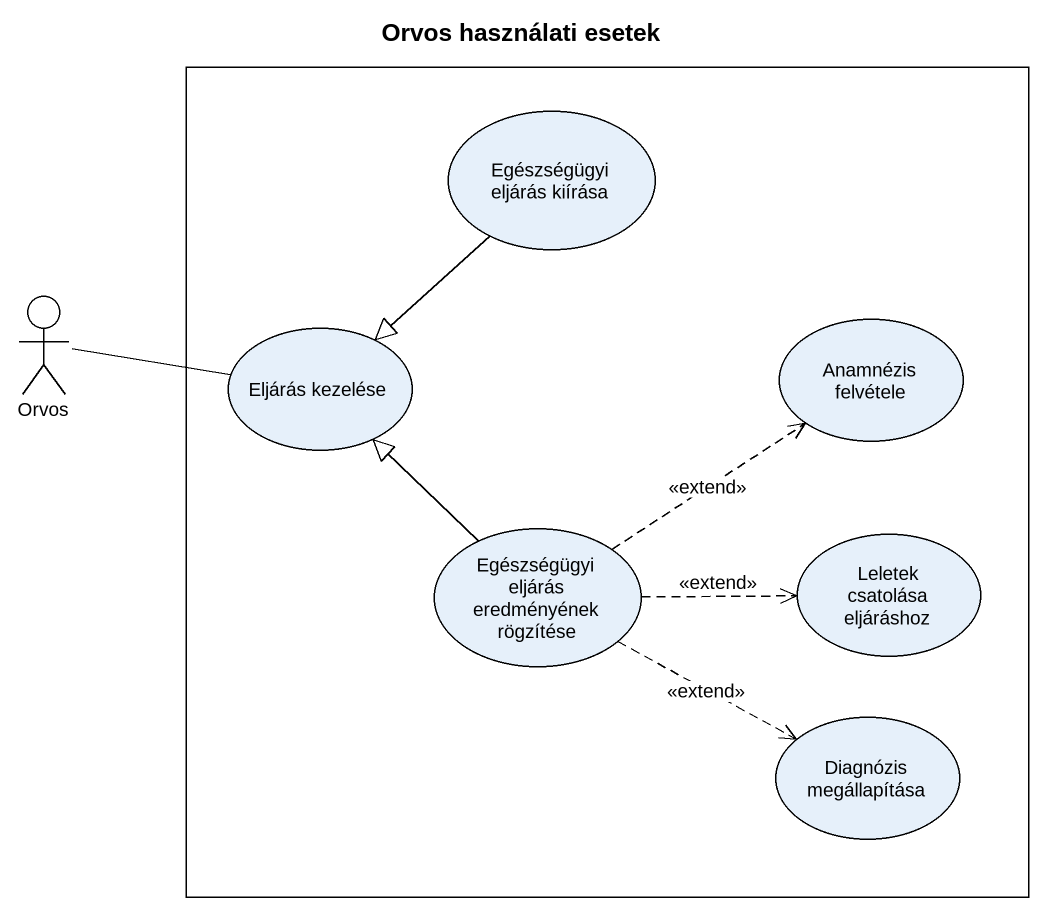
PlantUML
@startuml
title Orvos használati esetek
rectangle " " as rectangle1 {
  usecase "Egészségügyi eljárás kiírása" as Egészségügyi_eljárás_kiírása
  usecase "Eljárás kezelése" as Eljárás_kezelése
  usecase "Anamnézis felvétele" as Anamnézis_felvétele
  usecase "Egészségügyi eljárás eredményének rögzítése" as Egészségügyi_eljárás
  usecase "Leletek csatolása eljáráshoz" as Leletek_csatolása_eljáráshoz
  usecase "Diagnózis megállapítása" as Diagnózis_megállapítása
}
actor Orvos
Egészségügyi_eljárás_kiírása --|> Eljárás_kezelése
Orvos -right- Eljárás_kezelése
Egészségügyi_eljárás -up-|> Eljárás_kezelése
Egészségügyi_eljárás .up.> Anamnézis_felvétele : <<extend>>
Egészségügyi_eljárás .right.> Leletek_csatolása_eljáráshoz : <<extend>>
Egészségügyi_eljárás .right.> Diagnózis_megállapítása : <<extend>>
@enduml
